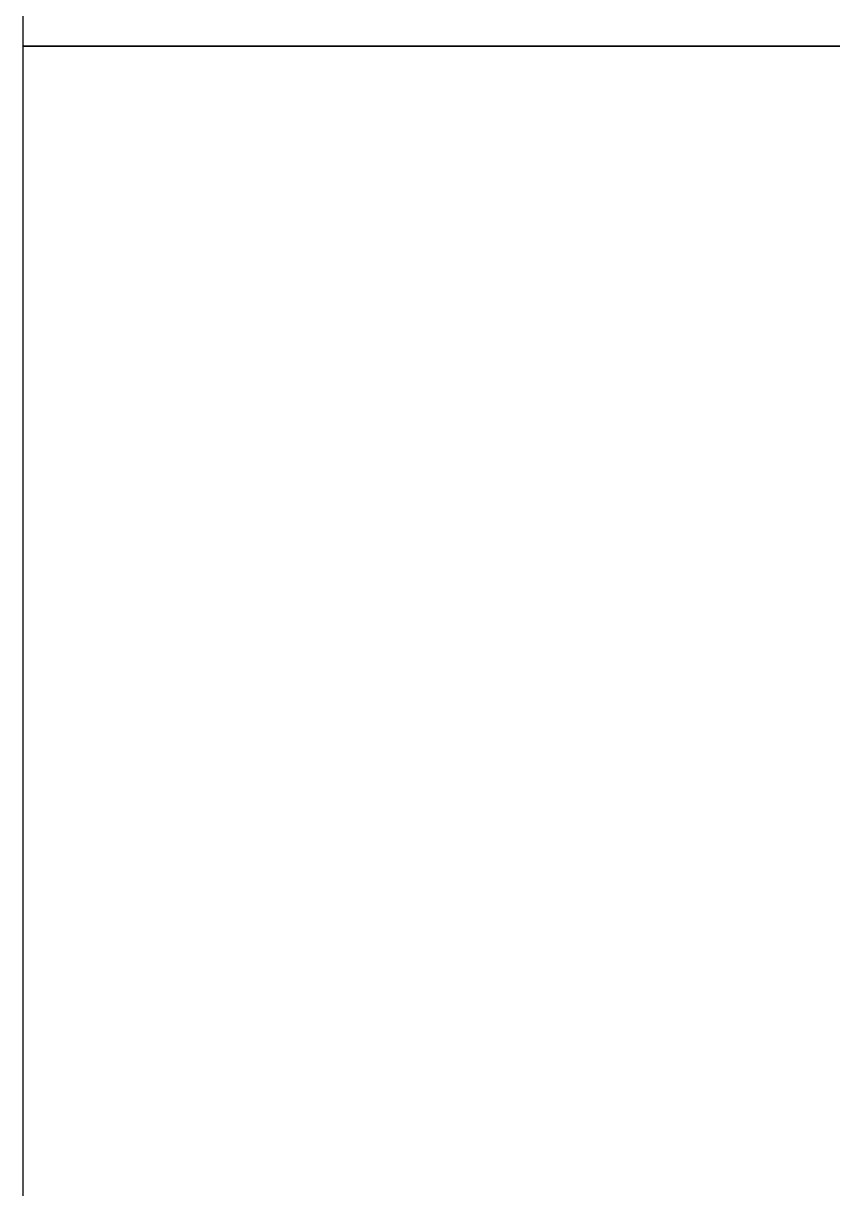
# Model space of a CAD drawing. Header units: inches. Extents: x 1159 to 9559, y -3650 to 1829.
# Drawn here: x 1209.3 to 1356.6, y 1178.3 to 1390.4 of the extents above; entities that cross this region are included whole.
import ezdxf

# ---------------------------------------------------------------- set-up
doc = ezdxf.new("R2010")
doc.units = ezdxf.units.IN
doc.header["$MEASUREMENT"] = 0
doc.layers.add('STN-VPORT', color=30, linetype='Continuous', plot=False)

msp = doc.modelspace()

# ---------------------------------------------------------------- linework, layer by layer
at = {"layer": 'STN-VPORT'}
for points in [[(1209.254, 1647.896), (1592.757, 1647.896), (1592.757, 1386.218), (1209.254, 1386.218)], [(1209.254, 1386.218), (1592.757, 1386.218), (1592.757, 1124.54), (1209.254, 1124.54)]]:
    msp.add_lwpolyline(points, close=True, dxfattribs=at)

doc.saveas('drawing.dxf')
